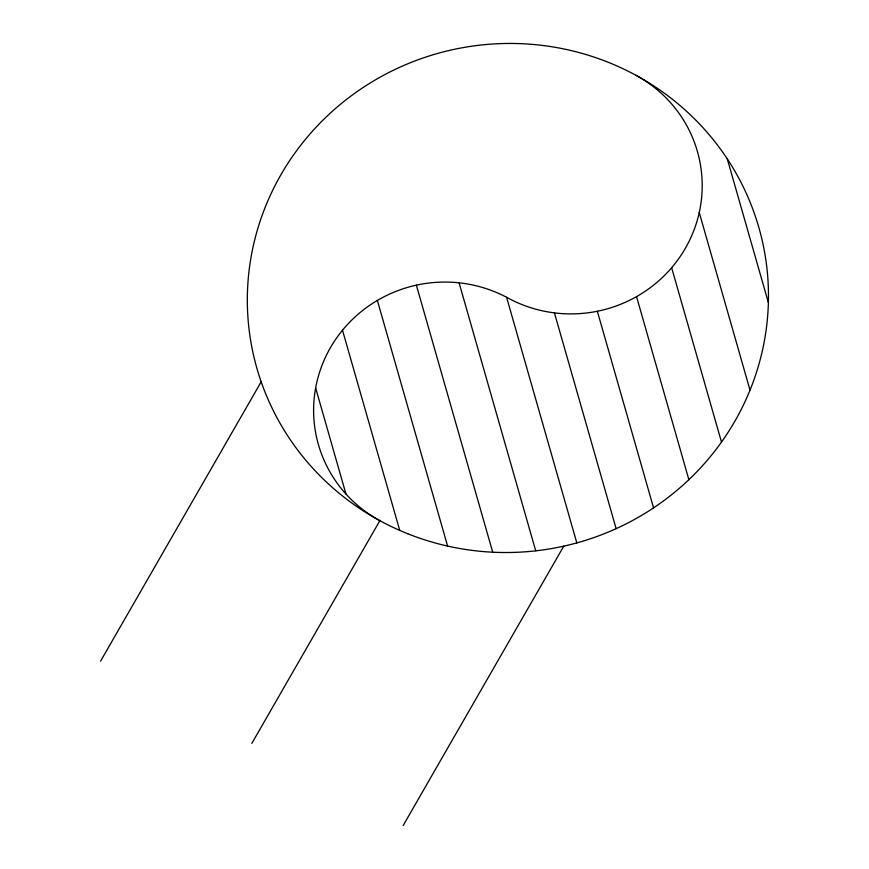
<?xml version="1.0" encoding="UTF-8"?>
<svg xmlns="http://www.w3.org/2000/svg" width="869" height="869" viewBox="0 0 869 869"><rect width="100%" height="100%" fill="white"/><g stroke="black" fill="none" stroke-linecap="round" stroke-linejoin="round"><path stroke-width="1.3" d="M100.554 661.19L261.178 381.795M251.847 743.364L379.872 520.672A130.372 127.178 -9.5 0 1 330.416 347.698A130.372 127.178 -9.5 0 1 507.898 297.98A130.372 127.178 -9.5 0 0 685.38 248.273A130.372 127.178 -9.5 0 0 635.934 75.288M403.151 825.55L563.775 546.145M727.299 158.951L768.381 302.608M699.252 212.547L750.023 390.127M671.65 267.728L721.498 442.071M636.543 296.633L688.878 479.677M597.34 311.254L653.564 507.876M554.433 312.883L616.132 528.667M506.594 297.285L576.82 542.897M459.082 282.816L535.717 550.837M416.37 285.151L492.723 552.195M377.363 300.424L447.6 546.069M342.505 330.209L399.74 530.394M315.632 387.954L345.971 494.048M407.724 533.74A260.743 254.356 -9.5 0 0 766.306 263.209A260.743 254.356 -9.5 0 0 349.675 97.002A260.743 254.356 -9.5 0 0 407.724 533.74"/></g></svg>
